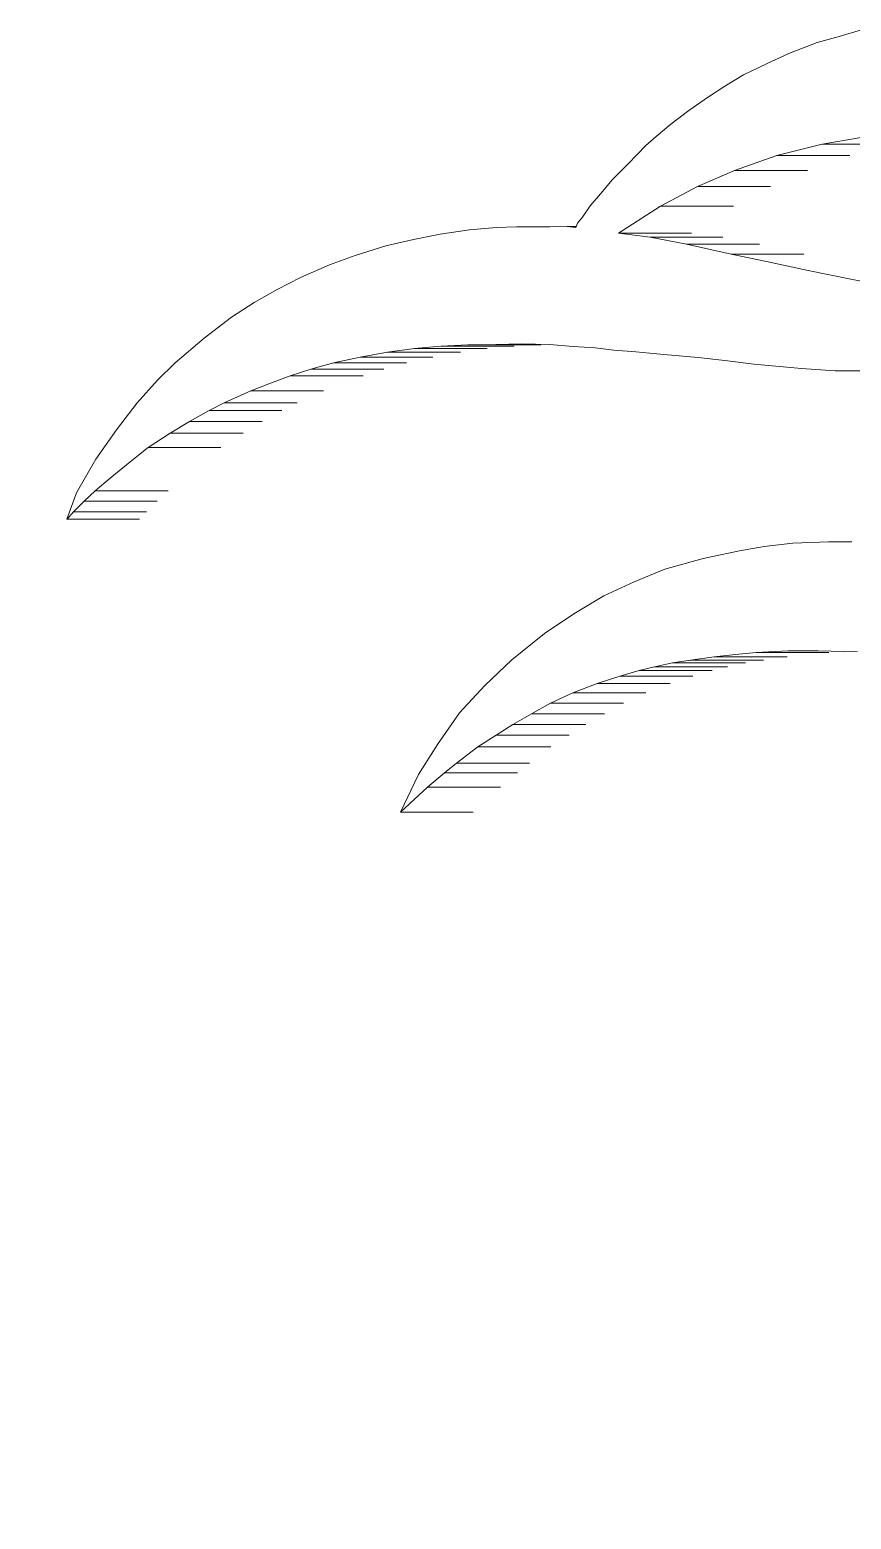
# Model space of a CAD drawing. Header units: inches. Extents: x 20 to 536, y 8 to 344.
# Drawn here: x 380.362 to 380.714, y 125.923 to 126.561 of the extents above; entities that cross this region are included whole.
import ezdxf

# ---------------------------------------------------------------- set-up
doc = ezdxf.new("R2010")
doc.units = ezdxf.units.IN
doc.header["$LTSCALE"] = 16
doc.header["$MEASUREMENT"] = 0
doc.layers.add('Visible (ANSI)', color=7, linetype='Continuous', lineweight=50)

msp = doc.modelspace()

# ---------------------------------------------------------------- linework, layer by layer
at = {"layer": 'Visible (ANSI)', "linetype": 'Continuous', "lineweight": 18}
for p, q in [((380.69952, 126.555897), (380.708973, 126.558414)), ((380.708973, 126.558414), (380.718536, 126.561327)), ((380.677872, 126.546683), (380.687466, 126.5511)), ((380.687466, 126.5511), (380.69952, 126.555897)), ((380.667986, 126.542051), (380.677872, 126.546683)), ((380.653015, 126.532597), (380.659931, 126.537183)), ((380.659931, 126.537183), (380.667986, 126.542051)), ((380.644627, 126.526802), (380.653015, 126.532597)), ((380.636927, 126.520885), (380.644627, 126.526802)), ((380.630567, 126.515633), (380.636927, 126.520885)), ((380.618531, 126.503969), (380.626144, 126.511752)), ((380.626144, 126.511752), (380.630567, 126.515633)), ((380.701727, 126.512269), (380.682244, 126.507463)), ((380.718389, 126.515188), (380.701727, 126.512269)), ((380.732977, 126.512269), (380.701727, 126.512269)), ((380.682244, 126.507463), (380.6642, 126.50104)), ((380.713494, 126.507463), (380.682244, 126.507463)), ((380.611818, 126.497166), (380.618531, 126.503969)), ((380.6642, 126.50104), (380.648293, 126.49424)), ((380.69545, 126.50104), (380.6642, 126.50104)), ((380.606706, 126.49111), (380.611818, 126.497166)), ((380.648293, 126.49424), (380.632404, 126.485801)), ((380.679543, 126.49424), (380.648293, 126.49424)), ((380.598943, 126.481064), (380.602298, 126.485889)), ((380.602298, 126.485889), (380.606706, 126.49111)), ((380.632404, 126.485801), (380.614419, 126.474257)), ((380.663654, 126.485801), (380.632404, 126.485801)), ((380.596917, 126.478559), (380.598943, 126.481064)), ((380.526637, 126.471466), (380.537978, 126.473738)), ((380.537978, 126.473738), (380.550602, 126.475713)), ((380.550602, 126.475713), (380.561958, 126.476586)), ((380.561958, 126.476586), (380.570728, 126.47686)), ((380.570728, 126.47686), (380.575243, 126.476929)), ((380.575243, 126.476929), (380.58499, 126.476938)), ((380.58499, 126.476938), (380.592415, 126.477051)), ((380.596318, 126.477051), (380.592415, 126.477051)), ((380.592415, 126.477051), (380.596135, 126.476589)), ((380.596135, 126.476589), (380.596917, 126.478559)), ((380.645669, 126.474257), (380.614419, 126.474257)), ((380.614419, 126.474257), (380.62795, 126.472489)), ((380.501559, 126.464614), (380.514695, 126.468836)), ((380.514695, 126.468836), (380.526637, 126.471466)), ((380.6592, 126.472489), (380.62795, 126.472489)), ((380.62795, 126.472489), (380.643569, 126.469545)), ((380.674819, 126.469545), (380.643569, 126.469545)), ((380.643569, 126.469545), (380.662653, 126.465223)), ((380.478176, 126.455165), (380.490541, 126.460599)), ((380.490541, 126.460599), (380.501559, 126.464614)), ((380.693903, 126.465223), (380.662653, 126.465223)), ((380.662653, 126.465223), (380.67786, 126.462114)), ((380.67786, 126.462114), (380.695697, 126.458249)), ((380.468208, 126.450052), (380.478176, 126.455165)), ((380.695697, 126.458249), (380.713945, 126.454551)), ((380.713945, 126.454551), (380.727217, 126.451889)), ((380.458269, 126.44448), (380.468208, 126.450052)), ((380.448642, 126.438214), (380.458269, 126.44448)), ((380.436923, 126.429293), (380.448642, 126.438214)), ((380.42442, 126.418722), (380.436923, 126.429293)), ((380.515466, 126.423307), (380.503676, 126.421157)), ((380.526953, 126.42488), (380.515466, 126.423307)), ((380.546716, 126.423307), (380.515466, 126.423307)), ((380.538448, 126.425754), (380.526953, 126.42488)), ((380.558203, 126.42488), (380.526953, 126.42488)), ((380.549946, 126.426349), (380.538448, 126.425754)), ((380.569698, 126.425754), (380.538448, 126.425754)), ((380.561813, 126.426531), (380.549946, 126.426349)), ((380.581196, 126.426349), (380.549946, 126.426349)), ((380.572951, 126.426841), (380.561813, 126.426531)), ((380.584885, 126.426589), (380.572951, 126.426841)), ((380.594948, 126.425625), (380.584885, 126.426589)), ((380.604401, 126.425071), (380.594948, 126.425625)), ((380.612405, 126.424076), (380.604401, 126.425071)), ((380.621859, 126.423382), (380.612405, 126.424076)), ((380.633861, 126.422308), (380.621859, 126.423382)), ((380.648585, 126.420994), (380.633861, 126.422308)), ((380.416928, 126.411265), (380.42442, 126.418722)), ((380.482663, 126.415946), (380.473733, 126.413155)), ((380.492321, 126.418608), (380.482663, 126.415946)), ((380.513913, 126.415946), (380.482663, 126.415946)), ((380.503676, 126.421157), (380.492321, 126.418608)), ((380.523571, 126.418608), (380.492321, 126.418608)), ((380.534926, 126.421157), (380.503676, 126.421157)), ((380.659985, 126.419631), (380.648585, 126.420994)), ((380.672476, 126.418146), (380.659985, 126.419631)), ((380.69278, 126.416213), (380.672476, 126.418146)), ((380.707202, 126.415316), (380.69278, 126.416213)), ((380.40825, 126.401516), (380.416928, 126.411265)), ((380.464569, 126.409662), (380.456851, 126.40675)), ((380.473733, 126.413155), (380.464569, 126.409662)), ((380.504983, 126.413155), (380.473733, 126.413155)), ((380.720524, 126.41524), (380.707202, 126.415316)), ((380.456851, 126.40675), (380.445471, 126.401512)), ((380.488101, 126.40675), (380.456851, 126.40675)), ((380.399289, 126.390015), (380.40825, 126.401516)), ((380.43897, 126.398199), (380.430545, 126.3936)), ((380.445471, 126.401512), (380.43897, 126.398199)), ((380.47022, 126.398199), (380.43897, 126.398199)), ((380.476721, 126.401512), (380.445471, 126.401512)), ((380.430545, 126.3936), (380.422367, 126.388585)), ((380.461795, 126.3936), (380.430545, 126.3936)), ((380.390491, 126.377468), (380.399289, 126.390015)), ((380.422367, 126.388585), (380.412841, 126.382377)), ((380.453617, 126.388585), (380.422367, 126.388585)), ((380.38217, 126.363004), (380.390491, 126.377468)), ((380.412841, 126.382377), (380.405161, 126.376253)), ((380.444091, 126.382377), (380.412841, 126.382377)), ((380.405161, 126.376253), (380.396642, 126.369276)), ((380.396642, 126.369276), (380.390164, 126.363868)), ((380.378006, 126.351694), (380.38217, 126.363004)), ((380.385492, 126.359466), (380.380958, 126.354851)), ((380.390164, 126.363868), (380.385492, 126.359466)), ((380.416742, 126.359466), (380.385492, 126.359466)), ((380.421414, 126.363868), (380.390164, 126.363868)), ((380.379008, 126.352741), (380.378006, 126.351694)), ((380.380958, 126.354851), (380.379008, 126.352741)), ((380.412208, 126.354851), (380.380958, 126.354851)), ((380.409256, 126.351694), (380.378006, 126.351694)), ((380.666215, 126.338183), (380.676899, 126.33997)), ((380.676899, 126.33997), (380.689122, 126.341379)), ((380.689122, 126.341379), (380.704353, 126.342032)), ((380.704353, 126.342032), (380.714356, 126.342049)), ((380.634276, 126.33025), (380.650716, 126.334913)), ((380.650716, 126.334913), (380.666215, 126.338183)), ((380.621192, 126.32481), (380.634276, 126.33025)), ((380.608114, 126.31882), (380.621192, 126.32481)), ((380.595293, 126.311178), (380.608114, 126.31882)), ((380.582722, 126.302714), (380.595293, 126.311178)), ((380.568748, 126.29147), (380.582722, 126.302714)), ((380.673367, 126.29465), (380.664555, 126.293687)), ((380.687144, 126.295338), (380.673367, 126.29465)), ((380.704617, 126.29465), (380.673367, 126.29465)), ((380.699969, 126.295298), (380.687144, 126.295338)), ((380.716799, 126.294963), (380.699969, 126.295298)), ((380.557161, 126.280539), (380.568748, 126.29147)), ((380.629834, 126.28854), (380.623247, 126.286876)), ((380.637612, 126.290197), (380.629834, 126.28854)), ((380.661084, 126.28854), (380.629834, 126.28854)), ((380.645294, 126.29138), (380.637612, 126.290197)), ((380.668862, 126.290197), (380.637612, 126.290197)), ((380.655435, 126.292719), (380.645294, 126.29138)), ((380.676544, 126.29138), (380.645294, 126.29138)), ((380.664555, 126.293687), (380.655435, 126.292719)), ((380.686685, 126.292719), (380.655435, 126.292719)), ((380.614964, 126.2845), (380.605355, 126.281395)), ((380.623247, 126.286876), (380.614964, 126.2845)), ((380.646214, 126.2845), (380.614964, 126.2845)), ((380.654497, 126.286876), (380.623247, 126.286876)), ((380.5463, 126.268791), (380.557161, 126.280539)), ((380.594937, 126.27733), (380.585344, 126.272922)), ((380.605355, 126.281395), (380.594937, 126.27733)), ((380.626187, 126.27733), (380.594937, 126.27733)), ((380.636605, 126.281395), (380.605355, 126.281395)), ((380.585344, 126.272922), (380.57716, 126.268378)), ((380.616594, 126.272922), (380.585344, 126.272922)), ((380.536895, 126.255136), (380.5463, 126.268791)), ((380.569211, 126.263759), (380.561978, 126.259269)), ((380.57716, 126.268378), (380.569211, 126.263759)), ((380.600461, 126.263759), (380.569211, 126.263759)), ((380.60841, 126.268378), (380.57716, 126.268378)), ((380.561978, 126.259269), (380.554136, 126.254178)), ((380.593228, 126.259269), (380.561978, 126.259269)), ((380.528676, 126.242325), (380.536895, 126.255136)), ((380.554136, 126.254178), (380.545058, 126.247251)), ((380.585386, 126.254178), (380.554136, 126.254178)), ((380.545058, 126.247251), (380.539874, 126.24303)), ((380.576308, 126.247251), (380.545058, 126.247251)), ((380.520973, 126.226214), (380.528676, 126.242325)), ((380.539874, 126.24303), (380.53266, 126.236883)), ((380.571124, 126.24303), (380.539874, 126.24303)), ((380.53266, 126.236883), (380.520973, 126.226214)), ((380.56391, 126.236883), (380.53266, 126.236883)), ((380.552223, 126.226214), (380.520973, 126.226214))]:
    msp.add_line(p, q, dxfattribs=at)
for centre, major_axis, start_param, end_param in [((378.157815, 123.538432), (0, 2.625), 3.1824788, 7.1483604), ((378.189065, 123.538432), (0, 2.8125), 3.6175293, 8.9488413), ((378.282815, 123.538432), (0, 2.8125), 3.6175293, 6.2831853), ((378.189065, 123.538432), (0, 2.625), 3.1687243, 6.2831853)]:
    msp.add_ellipse(centre, major_axis=major_axis, ratio=0.8660254, start_param=start_param, end_param=end_param, dxfattribs=at)

doc.saveas('drawing.dxf')
